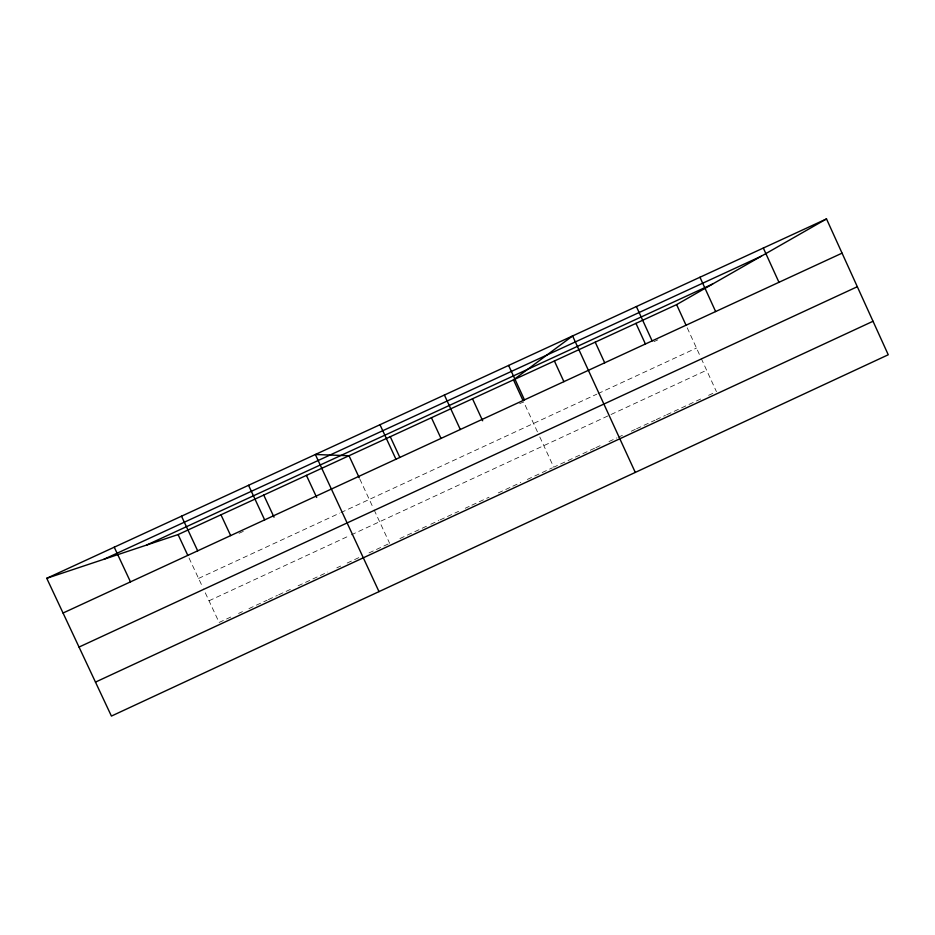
<?xml version="1.0" encoding="UTF-8"?>
<svg xmlns="http://www.w3.org/2000/svg" width="935" height="935" viewBox="0 0 935 935"><rect width="100%" height="100%" fill="white"/><g stroke="black" fill="none" stroke-linecap="round" stroke-linejoin="round"><path stroke-width="0.7" stroke-dasharray="4.67 3.51" d="M230.793 617.042L219.129 622.453L203.479 588.945M238.565 613.442L242.457 611.63M248.932 608.627L267.071 600.212M268.357 599.615L277.415 595.408M278.7 594.812L292.935 588.208M298.101 585.813L327.799 572.033M336.822 567.849L340.702 566.049M347.154 563.057L361.307 556.477M369.033 552.901L388.352 543.936M399.923 538.56L428.218 525.435M430.79 524.243L438.737 520.561M440.058 519.942L458.606 511.34M465.233 508.266L469.206 506.419M471.859 505.192L489.04 497.21M498.297 492.92L511.515 486.784M512.836 486.177L520.748 482.507M527.34 479.445L552.41 467.816M594.531 448.262L553.73 467.196L538.385 433.887M595.852 447.655L602.421 444.604M608.989 441.554L616.866 437.896M618.175 437.288L624.744 434.237M631.312 431.199L635.262 429.364M636.571 428.756L654.921 420.247M656.23 419.628L665.404 415.374M666.725 414.766L703.365 397.761M708.601 395.33L715.146 392.303M239.044 533.324L245.519 530.332M519.661 403.686L523.623 401.851L537.777 432.578M653.881 341.684L657.808 339.861M198.571 578.426L339.627 513.163M340.924 512.567L596.787 394.184M598.096 393.577L696.481 348.054M209.008 600.773L349.982 535.451M351.268 534.855L706.626 370.202M189.022 557.985L202.872 587.624M359.835 479.071L373.533 508.617M374.14 509.926L389.638 543.34M687.225 327.811L700.654 357.182M701.25 358.479L716.455 391.695"/><path stroke-width="1.4" d="M46.75 578.298L178.094 534.575L676.613 304.611L826.505 218.919L888.25 354.762L111.417 716.081L46.75 578.298L826.505 218.919M95.475 682.106L873.021 321.266M63.042 613.021L842.061 253.151M79.031 647.067L857.325 286.718M104.03 559.235L761.394 256.143M146.737 545.011L712.599 284.041M114.245 547.185L130.479 581.874M263.74 495.071L274.025 517.172M248.546 485.288L264.652 519.883M220.964 514.799L230.665 535.615M181.507 516.19L197.682 550.832M178.094 534.575L187.818 555.413M390.269 436.703L399.864 457.46M379.984 424.712L395.961 459.225M359.25 477.797L349.012 455.731L315.352 454.503L379.002 591.621M306.423 475.377L316.684 497.467M472.502 398.766L482.659 420.785M444.394 395.026L460.312 429.504M431.432 417.711L441.016 438.445M595.221 342.152L604.711 362.827M635.286 472.409L572.594 335.945L513.49 379.855L523.027 400.554M554.397 360.98L563.91 381.679M508.605 365.433L524.465 399.864M699.964 277.239L715.637 311.554M676.613 304.611L686.056 325.251M636.384 306.54L652.127 340.889M635.952 323.358L645.43 344.022M763.334 248.032L778.96 282.3"/></g></svg>
